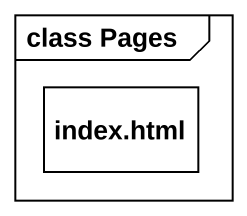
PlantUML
@startuml
mainframe class Pages
hide circle
hide empty members
class "index.html" as index_html
@enduml
